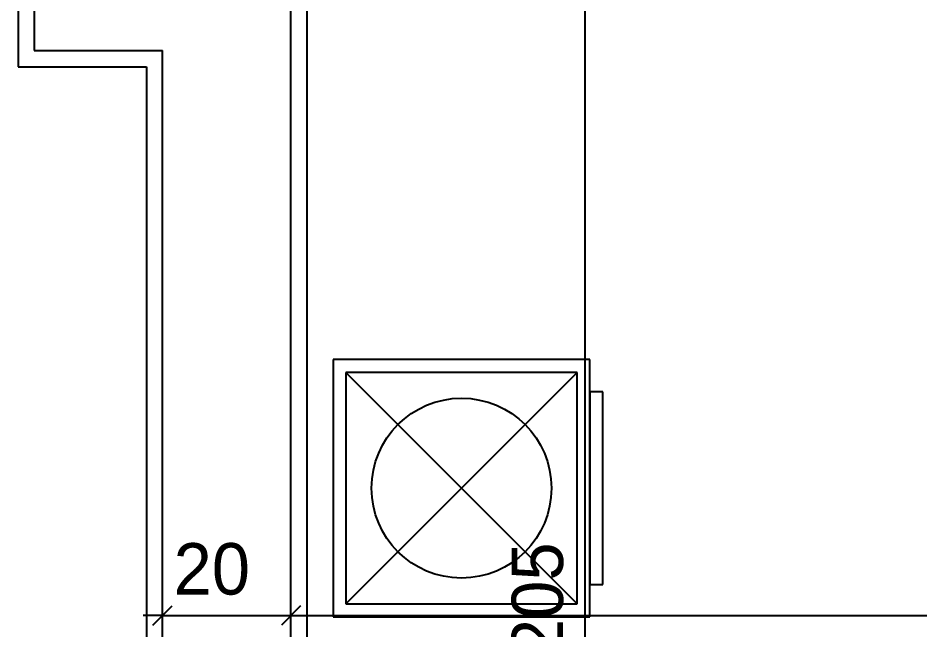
# Model space of a CAD drawing. Extents: x 182769.15 to 182771.38, y 101811.72 to 101812.21.
# Drawn here: x 182769.62689 to 182769.65499, y 101811.93879 to 101811.95784 of the extents above; entities that cross this region are included whole.
import ezdxf

# ---------------------------------------------------------------- set-up
doc = ezdxf.new("R2010")
doc.units = 0
doc.header["$MEASUREMENT"] = 0
doc.linetypes.add('DUZ', pattern=[500, 500])
doc.layers.get('0').update_dxf_attribs({"color": 1, "linetype": 'DUZ'})
for name, color, linetype in [('DUVAR', 7, 'Continuous'), ('iç yatay', 3, 'Continuous'), ('SIVA', 1, 'Continuous'), ('tefriş', 21, 'Continuous')]:
    doc.layers.add(name, color=color, linetype=linetype)
doc.styles.add('İÇ ÖLÇÜ', font='stylu.ttf', dxfattribs={"height": 8})

msp = doc.modelspace()

# ---------------------------------------------------------------- linework, layer by layer
at = {"color": 0, "linetype": 'ByBlock'}
for p, q in [((182769.631095, 101811.938944), (182769.631695, 101811.939544)), ((182769.635695, 101811.939544), (182769.635095, 101811.938944)), ((182769.635695, 101811.939544), (182769.635095, 101811.938944))]:
    msp.add_line(p, q, dxfattribs=at)
at = {"layer": 'DUVAR'}
for p, q in [((182769.627395, 101811.960824), (182769.627395, 101811.956824)), ((182769.627395, 101811.956824), (182769.631395, 101811.956824))]:
    msp.add_line(p, q, dxfattribs=at)
at = {"layer": 'DUVAR', "ltscale": 50}
for p, q in [((182769.635395, 101811.929824), (182769.635395, 101811.960824)), ((182769.631395, 101811.929824), (182769.631395, 101811.956824))]:
    msp.add_line(p, q, dxfattribs=at)
at = {"layer": 'iç yatay'}
for p, q in [((182769.644544, 101811.961224), (182769.644544, 101811.919424)), ((182769.631395, 101811.936244), (182769.631395, 101811.940244)), ((182769.635395, 101811.936244), (182769.635395, 101811.940244)), ((182769.635395, 101811.936244), (182769.635395, 101811.940244)), ((182769.631395, 101811.939244), (182769.630795, 101811.939244)), ((182769.631395, 101811.939244), (182769.635395, 101811.939244)), ((182769.634995, 101811.939244), (182769.716795, 101811.939244)), ((182769.635395, 101811.939244), (182769.635995, 101811.939244))]:
    msp.add_line(p, q, dxfattribs=at)
at = {"layer": 'SIVA'}
for p, q in [((182769.626895, 101811.961324), (182769.626895, 101811.956324)), ((182769.635895, 101811.930324), (182769.635895, 101811.961324)), ((182769.626895, 101811.956324), (182769.630895, 101811.956324)), ((182769.630895, 101811.956324), (182769.630895, 101811.915324))]:
    msp.add_line(p, q, dxfattribs=at)
at = {"layer": 'tefriş'}
for p, q in [((182769.644707, 101811.947206), (182769.636707, 101811.947206)), ((182769.636707, 101811.947206), (182769.636707, 101811.939206)), ((182769.644707, 101811.939206), (182769.644707, 101811.947206)), ((182769.644707, 101811.946206), (182769.644707, 101811.940206)), ((182769.636707, 101811.939206), (182769.644707, 101811.939206))]:
    msp.add_line(p, q, dxfattribs=at)
at = {"layer": 'tefriş', "color": 8}
for p, q in [((182769.644307, 101811.946806), (182769.637107, 101811.946806)), ((182769.637107, 101811.946806), (182769.644307, 101811.939606)), ((182769.637107, 101811.939606), (182769.644307, 101811.946806)), ((182769.637107, 101811.946806), (182769.637107, 101811.939606)), ((182769.644307, 101811.939606), (182769.644307, 101811.946806)), ((182769.645107, 101811.946206), (182769.644707, 101811.946206)), ((182769.645107, 101811.940206), (182769.645107, 101811.946206)), ((182769.644707, 101811.940206), (182769.645107, 101811.940206)), ((182769.637107, 101811.939606), (182769.644307, 101811.939606))]:
    msp.add_line(p, q, dxfattribs=at)
msp.add_circle((182769.640707, 101811.943206), 0.0028, dxfattribs=at)

# ---------------------------------------------------------------- texts
at = {"layer": 'iç yatay', "color": 11, "style": 'İÇ ÖLÇÜ'}
msp.add_text('20', height=0.0016, dxfattribs=at).set_placement((182769.63174, 101811.939895))
msp.add_text('205', height=0.0016, rotation=90, dxfattribs=at).set_placement((182769.643869, 101811.937948))

doc.saveas('drawing.dxf')
